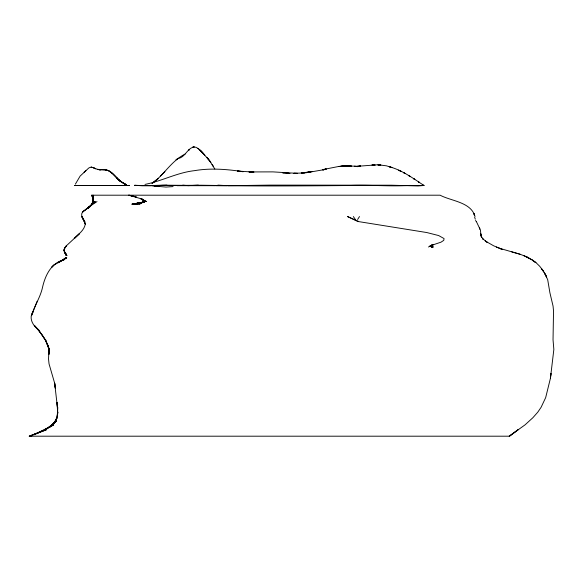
<?xml version="1.0" encoding="UTF-8"?>
<svg xmlns="http://www.w3.org/2000/svg" width="583" height="583" viewBox="0 0 583 583"><rect width="100%" height="100%" fill="white"/><g stroke="black" fill="none" stroke-linecap="round" stroke-linejoin="round"><path stroke-width="0.87" d="M47.901 345.056L48.936 349.436L48.535 359.077L49.045 363.894L54.649 383.177L57.44 407.277L57.017 402.452L57.63 412.196L57.681 407.277L57.251 416.932L57.863 412.196L55.975 420.941L56.697 417.72L55.312 420.941L57.265 417.72L53.046 424.198M66.302 255.449L66.134 254.239L64.545 251.834L66.345 255.449L66.316 254.239L66.294 255.449L64.152 250.624L64.465 251.834C63.183 249.648 64.881 247.323 66.404 245.807L64.771 248.22L66.345 245.807L79.368 233.754L74.238 238.578C78.268 234.184 84.28 230.438 85.264 224.12L82.086 216.548L85.358 224.12L84.637 221.693L81.795 216.548L84.885 221.693C82.079 218.545 79.463 213.079 84.426 210.448L82.589 212.125L95.335 201.587L87.173 208.605L89.709 206.542L94.067 201.587L90.831 205.835M91.684 204.895L92.763 201.587L93.615 195.196L93.163 201.587L92.172 204.065M65.478 257.854L63.503 260.266L65.58 257.854L62.906 260.266L65.828 257.854L62.461 260.266L66.222 257.854L62.177 260.266L66.754 257.854L58.016 262.678L62.264 260.266C50.655 264.026 45.241 275.795 42.654 286.778C40.591 296.966 34.441 305.74 31.511 315.695L33.588 310.877C27.991 317.728 32.845 325.773 38.901 330.153L34.295 325.336L42.238 334.977L45.285 339.794L38.667 330.153L45.153 339.794L49.402 349.436L45.605 339.794L48.936 349.436L48.972 354.253L48.936 349.436M37.174 301.236L33.355 310.877M75.367 184.155L80.119 176.102L88.747 168.021L90.409 167.255L92.048 167.255L96.53 169.055L100.619 169.784L97.346 169.471C102.375 169.893 108.256 168.779 112.023 173.071L107.972 170.404C115.04 174.033 118.779 182.078 126.533 184.818L121.745 182.1L124.893 183.915L123.297 183.135M90.708 205.835L93.207 201.587L92.333 195.196L93.178 198.395M357.598 219.492L359.507 216.548M53.119 424.198L55.633 420.941L49.57 427.324L56.602 420.941L46.232 429.256M89.454 206.542L87.676 208.605L89.461 206.542L97.004 201.587M178.289 158.416C185.729 157.403 188.178 145.604 195.932 147.266C199.641 148.898 202.112 152.382 204.844 155.238L202.906 153.176L209.457 160.565L214.828 168.968M53.825 265.09L51.457 267.495L53.825 265.09L58.169 262.678M164.931 171.701L160.514 175.964M152.134 183.47C164.187 174.725 171.526 160.719 185.11 154.101M154.014 181.911L158.401 178.347L152.039 183.31M46.217 429.307L52.594 424.847L44.592 429.802L53.782 424.847L34.04 434.692M143.863 201.587L139.359 204.218L144.096 201.587L137.77 204.218L144.511 201.587L136.342 204.218L144.154 201.849M32.444 435.443L30.848 436.193L32.415 435.486M428.469 247.01L432.593 244.605L430.873 245.807L433.577 244.605L430.174 245.807L431.369 247.01M33.989 434.772L44.964 429.802L29.471 436.193L46.341 429.802L29.15 436.193L509.615 436.193L518.003 429.802L509.229 436.193L525.057 424.847L532.869 417.72L537.759 412.196L541.104 407.277L545.666 397.635L550.418 378.352L553.85 349.436L553.034 339.794L553.529 310.877L553.048 306.053L549.915 292.804L547.663 279.549L544.085 272.319L545.644 274.724L546.679 277.136L543.436 271.11L539.734 266.293L536.032 262.678L532.41 260.266L535.908 262.678L532.84 260.266L526.369 256.651L520.029 254.239L499.303 248.22M226.962 185.678L215.936 185.678M430.174 245.807L440.945 242.193L443.743 240.385L444.078 238.578L438.656 235.561L426.822 232.551L359.194 221.693L347.526 216.548L358.188 221.693M308.764 171.985L305.805 172.779L308.771 172.043M144.19 201.805L135.016 204.218L144.664 201.805L133.106 204.218L143.52 202.112M144.999 184.403C161.848 181.116 177.276 172.561 194.496 170.659C210.652 167.882 227.086 169.252 243.191 171.701L237.398 171.045L253.969 172.116L248.941 171.941L272.953 171.883L297.621 173.384L293.868 173.282L305.077 172.925L301.331 172.991L312.393 171.482L308.779 172.306L326.057 169.31L322.807 169.595L338.832 166.447L345.231 165.966L342.032 166.104L338.832 166.505L345.223 165.915L360.498 166.337L357.496 166.293L377.871 164.749L386.434 165.82L391.922 167.547L389.225 166.723C400.426 169.646 410.148 176.27 419.665 182.61L418.397 181.83L424.016 185.489L417.996 185.955L391.404 185.205L270.126 185.11L228.31 185.7L162.752 185.175L142.347 185.795L134.622 185.285L150.246 185.817L166.971 185.139M144.416 201.915L132.465 204.218L144.504 201.915M84.805 185.562L74.675 185.54L129.462 185.562L120.164 185.569M173.078 186.589L166.017 187.07L154.269 186.064M410.272 185.394C389.633 186.735 368.973 184.556 348.313 185.547M224.506 185.569L201.069 185.226L168.764 185.642M198.329 185.11L188.236 185.671L182.756 185.132M346.579 185.547C306.993 185.89 267.386 186.166 227.8 185.707M86.962 185.562L116.943 185.569M118.218 185.569L119.515 185.569M74.77 185.554L129.368 185.554M134.673 185.554L423.856 185.554M177.086 185.686L215.426 185.678M161.105 185.591L156.9 185.503M217.882 185.11L225.002 185.532M154.371 186.072L158.97 186.611M422.901 185.095L423.994 185.35M128.632 195.196L136.305 196.952L128.872 195.196L140.488 198.592L146.573 201.587L140.634 198.592L145.174 201.587L141.596 198.592L144.314 201.587M430.924 246.412L433.388 247.01L430.225 246.208M511.728 251.834L520.036 254.239M430.261 246.288L432.681 247.01L430.502 246.288M430.538 246.412L432.032 247.01L430.4 246.208M496.352 247.01L502.247 249.422L493.663 245.807L485.224 240.99L487.053 242.193L482.52 238.578L483.132 239.183L481.128 236.166M523.447 255.449L532.738 260.266M526.303 256.651L528.825 257.854M126.533 184.818L123.319 183.011M353.349 216.548L355.353 219.492M475.524 220.447L476.347 221.693M212.81 165.616L212.154 164.566L213.487 166.702M476.435 221.693L480.472 230.139L480.939 235.561L480.786 233.754L481.689 237.368L481.07 236.166M92.85 198.395L91.677 195.196L440.114 195.196C451.308 201.164 471.042 201.98 475.05 216.548M474.649 217.211L475.305 219.193M156.433 186.115A38.872 1.173 -1.3 0 1 152.542 185.817M92.748 201.587L92.602 203.241L92.763 201.587M550.92 373.535L550.418 378.352L550.92 373.535M64.334 249.422L64.013 250.624L64.334 249.422M64.575 248.22L64.203 250.624L64.575 248.22M189.526 149.379L188.426 150.552L189.526 149.379M85.788 170.681L84.12 172.225L85.781 170.732M86.809 208.605L84.593 210.448L90.19 206.542L86.809 208.605M62.046 260.266L58.504 262.678L62.075 260.266M178.281 158.336L176.015 159.829L178.281 158.35M326.035 168.953L322.822 169.981L326.035 168.961M144.533 201.893L131.802 204.218L144.562 201.893M360.483 166.031L358.254 166.439L360.483 166.075M194.11 146.88L192.937 147.047L194.11 146.88M351.462 166.119L348.43 166.395L351.469 166.133M348.423 165.944L345.223 166.14L351.491 166.395L348.423 165.944M102.258 169.653L98.986 169.748L103.891 169.74L102.258 169.653M380.757 164.945L377.886 165.033L380.757 165.011M286.064 172.787L282.704 172.867L289.991 173.464L286.064 172.787M308.793 172.524L305.055 172.553L308.793 172.524M374.986 165.084L372.071 164.967L374.986 165.084M91.64 167.204L91.232 167.175L91.64 167.204M345.253 166.337L342.032 166.104L345.253 166.337M105.523 169.806L103.891 169.66L107.155 170.119L105.53 169.762M357.525 166.636L354.508 166.279L357.525 166.636M95.714 168.727L94.905 168.429L95.714 168.742M93.681 167.817L93.273 167.649L93.681 167.817M94.905 168.363L94.089 168.035L94.905 168.385M399.909 170.739L398.583 170.17L401.213 171.446L399.909 170.739M405.068 173.457L403.757 172.728L405.068 173.457M414.732 179.345L413.507 178.609L414.775 179.396M121.752 182.049L118.538 179.622L113.649 174.645L118.524 179.702L121.76 182.107M198.417 148.76L197.797 148.374L198.417 148.76M409.893 176.292L408.647 175.519L409.893 176.292M121.76 182.282L120.164 180.97L121.76 182.282M200.319 150.363L199.051 149.299L204.203 154.641L200.319 150.363M113.649 174.528L112.023 173.144L113.649 174.565M201.601 151.638L200.326 150.494L202.899 153.14L201.601 151.638M120.149 181.255L118.538 179.622L120.149 181.255M66.899 255.449L65.172 253.037L66.899 255.449M542.525 269.907L541.454 268.705L543.167 271.11L542.525 269.907M118.517 179.885L116.906 177.99L118.517 179.885M65.988 254.239L64.997 253.037L66.433 255.449L65.988 254.239M208.131 158.948L206.819 157.308L208.131 158.948M65.245 253.037L64.327 251.834L65.245 253.037M209.457 160.646L208.138 158.86L209.457 160.646M210.798 162.511L209.472 160.624L210.798 162.511M92.879 197.324L91.648 195.196L92.901 197.324M479.743 228.937L479.394 227.734L479.743 228.937M474.351 215.142L474.03 213.677L474.351 215.142M55.334 387.994L54.671 383.177L55.319 387.994"/></g></svg>
